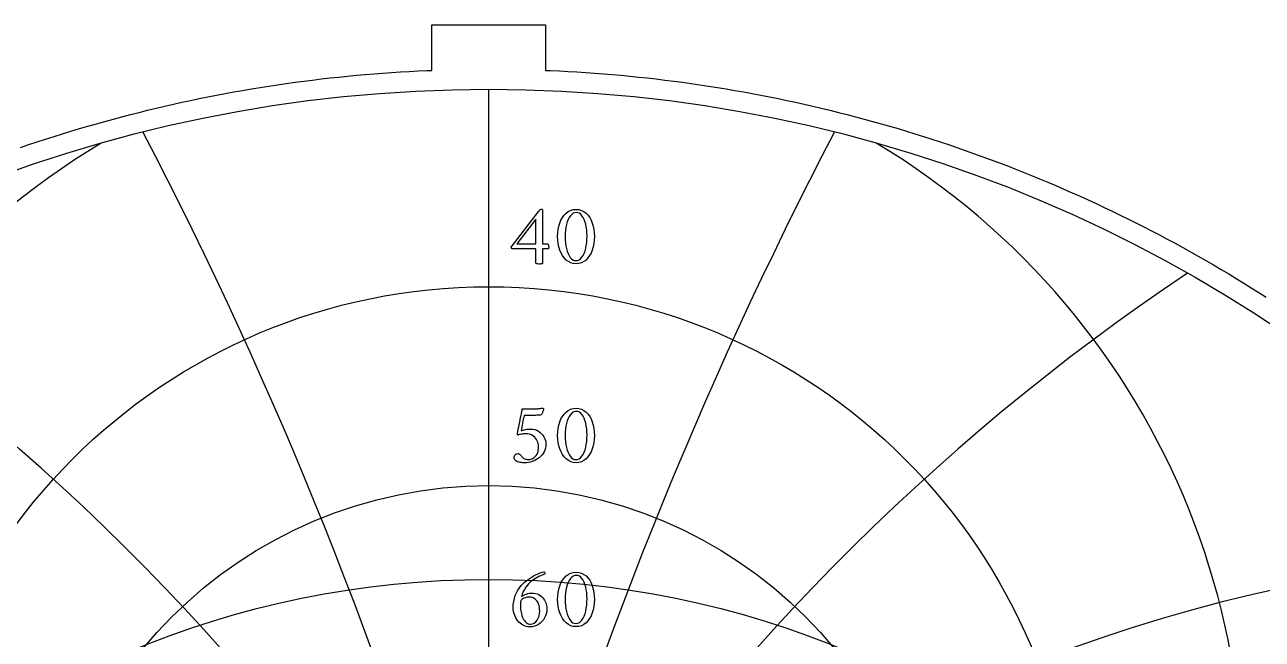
# Model space of a CAD drawing. Header units: millimetres. Extents: x -32.4 to 32.4, y -32.4 to 33.4.
# Drawn here: x -10.43 to 17.39, y 19.53 to 33.35 of the extents above; entities that cross this region are included whole.
import ezdxf

# ---------------------------------------------------------------- set-up
doc = ezdxf.new("R2010")
doc.units = ezdxf.units.MM
for name, color, linetype in [('CUT_OUTER', 1, 'Continuous'), ('ENGRAVE', 7, 'Continuous'), ('ENGRAVE_FINE', 8, 'Continuous'), ('TEXT', 5, 'Continuous')]:
    doc.layers.add(name, color=color, linetype=linetype)

msp = doc.modelspace()

# ---------------------------------------------------------------- linework, layer by layer
at = {"layer": 'CUT_OUTER'}
msp.add_lwpolyline([(-10.5238, 30.5904), (-10.3359, 30.6544), (-10.1476, 30.7172), (-9.9589, 30.7789), (-9.7699, 30.8395), (-9.5805, 30.8988), (-9.3907, 30.957), (-9.2006, 31.0141), (-9.0101, 31.0699), (-8.8193, 31.1246), (-8.6282, 31.1782), (-8.4367, 31.2305), (-8.2449, 31.2817), (-8.0528, 31.3317), (-7.8604, 31.3805), (-7.6677, 31.4282), (-7.4747, 31.4746), (-7.2815, 31.5199), (-7.0879, 31.564), (-6.8941, 31.6069), (-6.7001, 31.6486), (-6.5057, 31.6891), (-6.3112, 31.7284), (-6.1164, 31.7665), (-5.9213, 31.8035), (-5.7261, 31.8392), (-5.5306, 31.8737), (-5.3349, 31.9071), (-5.1391, 31.9392), (-4.943, 31.9701), (-4.7467, 31.9999), (-4.5503, 32.0284), (-4.3537, 32.0557), (-4.1569, 32.0818), (-3.96, 32.1067), (-3.7629, 32.1304), (-3.5657, 32.1529), (-3.3683, 32.1742), (-3.1709, 32.1942), (-2.9733, 32.2131), (-2.7755, 32.2307), (-2.5777, 32.2471), (-2.3798, 32.2623), (-2.1818, 32.2763), (-1.9837, 32.2891), (-1.7856, 32.3007), (-1.5873, 32.311), (-1.3891, 32.3202), (-1.2775, 32.3246), (-1.2775, 33.35), (1.2775, 33.35), (1.2775, 32.3246), (1.3891, 32.3202), (1.5873, 32.311), (1.7856, 32.3007), (1.9837, 32.2891), (2.1818, 32.2763), (2.3798, 32.2623), (2.5777, 32.2471), (2.7755, 32.2307), (2.9733, 32.2131), (3.1709, 32.1942), (3.3683, 32.1742), (3.5657, 32.1529), (3.7629, 32.1304), (3.96, 32.1067), (4.1569, 32.0818), (4.3537, 32.0557), (4.5503, 32.0284), (4.7467, 31.9999), (4.943, 31.9701), (5.1391, 31.9392), (5.3349, 31.9071), (5.5306, 31.8737), (5.7261, 31.8392), (5.9213, 31.8035), (6.1164, 31.7665), (6.3112, 31.7284), (6.5057, 31.6891), (6.7001, 31.6486), (6.8941, 31.6069), (7.0879, 31.564), (7.2815, 31.5199), (7.4747, 31.4746), (7.6677, 31.4282), (7.8604, 31.3805), (8.0528, 31.3317), (8.2449, 31.2817), (8.4367, 31.2305), (8.6282, 31.1782), (8.8193, 31.1246), (9.0101, 31.0699), (9.2006, 31.0141), (9.3907, 30.957), (9.5805, 30.8988), (9.7699, 30.8395), (9.9589, 30.7789), (10.1476, 30.7172), (10.3359, 30.6544), (10.5238, 30.5904), (10.7113, 30.5252), (10.8984, 30.459), (11.0851, 30.3915), (11.2713, 30.3229), (11.4572, 30.2532), (11.6426, 30.1823), (11.8276, 30.1103), (12.0121, 30.0372), (12.1962, 29.9629), (12.3798, 29.8875), (12.563, 29.811), (12.7456, 29.7333), (12.9278, 29.6546), (13.1096, 29.5747), (13.2908, 29.4937), (13.4715, 29.4116), (13.6517, 29.3284), (13.8314, 29.2441), (14.0106, 29.1586), (14.1892, 29.0721), (14.3674, 28.9845), (14.5449, 28.8958), (14.722, 28.806), (14.8984, 28.7151), (15.0743, 28.6232), (15.2497, 28.5302), (15.4245, 28.436), (15.5986, 28.3409), (15.7722, 28.2446), (15.9453, 28.1473), (16.1177, 28.0489), (16.2895, 27.9495), (16.4607, 27.849), (16.6312, 27.7475), (16.8012, 27.645), (16.9705, 27.5413), (17.1391, 27.4367), (17.3072, 27.331), (17.4745, 27.2243)], dxfattribs=at)
at = {"layer": 'ENGRAVE'}
msp.add_lwpolyline([(0, -31.9), (0, 31.9)], dxfattribs=at)
for centre, radius in [((0, 0), 31.9), ((0, 14.2317), 13.2287), ((0, 12.9152), 10.0734), ((0, 0), 20.8814)]:
    msp.add_circle(centre, radius, dxfattribs=at)
for centre, radius, start, end in [((0, 16.1373), 16.9577, 120.8977, 59.1023), ((0, 18.9436), 21.6001, 166.41795, 13.58205)]:
    msp.add_arc(centre, radius, start, end, dxfattribs=at)
at = {"layer": 'ENGRAVE_FINE'}
for centre, radius, start, end in [((-94.5613, -14.3514), 97.8971, 4.681803, 27.557172), ((-94.5613, -14.3514), 97.8971, 4.681803, 27.557172), ((94.5613, -14.3514), 97.8971, 152.442828, 175.318197), ((94.5613, -14.3514), 97.8971, 152.442828, 175.318197), ((-43.8861, -14.3514), 50.6753, 9.51216, 56.21383), ((-43.8861, -14.3514), 50.6753, 9.51216, 56.21383), ((43.8861, -14.3514), 50.6753, 123.78617, 170.48784), ((43.8861, -14.3514), 50.6753, 123.78617, 170.48784), ((-25.3376, -14.3514), 35.8328, 14.65792, 87.25322), ((-25.3376, -14.3514), 35.8328, 14.65792, 87.25322), ((25.3376, -14.3514), 35.8328, 92.74678, 165.34208), ((25.3376, -14.3514), 35.8328, 92.74678, 165.34208)]:
    msp.add_arc(centre, radius, start, end, dxfattribs=at)
at = {"layer": 'TEXT'}
for points in [[(1.1812, 29.2044), (1.1884, 29.2036), (1.1945, 29.2015), (1.1996, 29.1978), (1.2035, 29.1927), (1.2065, 29.1869), (1.2086, 29.1811), (1.2099, 29.1752), (1.2103, 29.1694), (1.2103, 28.4214), (1.323, 28.4214), (1.3277, 28.42), (1.3322, 28.4156), (1.3365, 28.4083), (1.3405, 28.3981), (1.3439, 28.386), (1.3463, 28.3729), (1.3478, 28.3588), (1.3483, 28.3437), (1.3479, 28.3338), (1.3468, 28.3253), (1.345, 28.3182), (1.3424, 28.3127), (1.2103, 28.3127), (1.2103, 27.9804), (1.2095, 27.9801), (1.2072, 27.9792), (1.2032, 27.9777), (1.1977, 27.9756), (1.1887, 27.9735), (1.1741, 27.9719), (1.1542, 27.971), (1.1287, 27.9707), (1.099, 27.9717), (1.0777, 27.9746), (1.065, 27.9795), (1.0607, 27.9863), (1.0607, 28.3127), (0.5265, 28.3127), (0.5219, 28.3159), (0.518, 28.3197), (0.5146, 28.3241), (0.5119, 28.3292), (0.5098, 28.3343), (0.5083, 28.3391), (0.5074, 28.3436), (0.5071, 28.3476), (1.1248, 29.1558), (1.1302, 29.1621), (1.1365, 29.1692), (1.1438, 29.1771), (1.152, 29.1859), (1.1604, 29.194), (1.1681, 29.1998), (1.175, 29.2032), (1.1812, 29.2044)], [(1.0607, 28.9771), (0.6353, 28.4214), (1.0607, 28.4214)], [(1.9622, 29.1985), (2.0266, 29.1933), (2.0858, 29.1777), (2.1397, 29.1516), (2.1885, 29.115), (2.2318, 29.0698), (2.2696, 29.0176), (2.3018, 28.9586), (2.3284, 28.8926), (2.3492, 28.8215), (2.3641, 28.7471), (2.373, 28.6695), (2.376, 28.5885), (2.3729, 28.5076), (2.3638, 28.4299), (2.3487, 28.3556), (2.3274, 28.2845), (2.3004, 28.2184), (2.2679, 28.1592), (2.23, 28.1067), (2.1866, 28.0611), (2.1379, 28.0241), (2.0843, 27.9977), (2.0257, 27.9818), (1.9622, 27.9766), (1.9002, 27.9818), (1.8427, 27.9977), (1.7895, 28.0241), (1.7407, 28.0611), (1.6968, 28.1067), (1.6584, 28.1592), (1.6254, 28.2184), (1.5979, 28.2845), (1.5762, 28.3556), (1.5608, 28.4299), (1.5515, 28.5076), (1.5484, 28.5885), (1.5514, 28.6695), (1.5605, 28.7471), (1.5757, 28.8215), (1.5969, 28.8926), (1.624, 28.9586), (1.6567, 29.0176), (1.6949, 29.0698), (1.7388, 29.115), (1.7877, 29.1516), (1.8412, 29.1777), (1.8994, 29.1933), (1.9622, 29.1985)], [(1.9719, 29.1286), (1.9335, 29.1241), (1.8978, 29.1104), (1.865, 29.0876), (1.8349, 29.0558), (1.8079, 29.0162), (1.7842, 28.9705), (1.7637, 28.9186), (1.7465, 28.8605), (1.7329, 28.7976), (1.7232, 28.7313), (1.7174, 28.6616), (1.7154, 28.5885), (1.7174, 28.5162), (1.7232, 28.4469), (1.7329, 28.3807), (1.7465, 28.3175), (1.7635, 28.2589), (1.7832, 28.2065), (1.8057, 28.1603), (1.831, 28.1203), (1.8588, 28.088), (1.8886, 28.065), (1.9205, 28.0511), (1.9544, 28.0465), (1.9953, 28.0512), (2.0326, 28.0654), (2.0662, 28.0891), (2.0962, 28.1223), (2.1226, 28.1633), (2.1455, 28.2107), (2.1649, 28.2643), (2.1807, 28.3243), (2.1931, 28.3888), (2.2019, 28.4559), (2.2071, 28.5257), (2.2089, 28.5982), (2.207, 28.6712), (2.2014, 28.7403), (2.192, 28.8057), (2.1788, 28.8673), (2.1623, 28.924), (2.1428, 28.9746), (2.1205, 29.0192), (2.0952, 29.0577), (2.0675, 29.0887), (2.0377, 29.1109), (2.0058, 29.1242), (1.9719, 29.1286)], [(0.9286, 24.2605), (0.9828, 24.2573), (1.0328, 24.2479), (1.0785, 24.2321), (1.12, 24.21), (1.1571, 24.1831), (1.1897, 24.1529), (1.2178, 24.1194), (1.2414, 24.0827), (1.2601, 24.044), (1.2735, 24.0048), (1.2815, 23.9649), (1.2842, 23.9244), (1.2815, 23.877), (1.2737, 23.8319), (1.2607, 23.7891), (1.2424, 23.7486), (1.2198, 23.7107), (1.1938, 23.6757), (1.1644, 23.6437), (1.1316, 23.6145), (1.0961, 23.5885), (1.0586, 23.5657), (1.0189, 23.5462), (0.9772, 23.53), (0.9342, 23.5173), (0.8907, 23.5082), (0.8468, 23.5027), (0.8024, 23.5009), (0.7827, 23.5015), (0.7608, 23.5035), (0.7366, 23.5069), (0.7101, 23.5116), (0.6831, 23.5177), (0.6574, 23.5254), (0.633, 23.5347), (0.61, 23.5456), (0.6056, 23.5494), (0.6003, 23.5553), (0.594, 23.563), (0.5867, 23.5727), (0.5799, 23.5836), (0.5751, 23.5946), (0.5721, 23.6059), (0.5712, 23.6174), (0.5727, 23.6369), (0.5772, 23.6543), (0.5848, 23.6699), (0.5955, 23.6835), (0.608, 23.6945), (0.6214, 23.7024), (0.6357, 23.7072), (0.6508, 23.7087), (0.6692, 23.7069), (0.6855, 23.7012), (0.6998, 23.6918), (0.712, 23.6786), (0.7232, 23.664), (0.7346, 23.6502), (0.7461, 23.6373), (0.7577, 23.6252), (0.7719, 23.6126), (0.7875, 23.6021), (0.8045, 23.5937), (0.8228, 23.5873), (0.8416, 23.5826), (0.8604, 23.5793), (0.879, 23.5773), (0.8975, 23.5766), (0.9229, 23.5784), (0.9483, 23.5837), (0.9739, 23.5925), (0.9995, 23.6048), (1.0242, 23.6212), (1.0469, 23.6422), (1.0675, 23.6678), (1.086, 23.6981), (1.1013, 23.7333), (1.1122, 23.7741), (1.1188, 23.8203), (1.121, 23.8719), (1.1191, 23.9023), (1.1134, 23.9334), (1.104, 23.965), (1.0908, 23.9972), (1.0735, 24.0286), (1.0518, 24.0575), (1.0255, 24.0839), (0.9947, 24.108), (0.9589, 24.1279), (0.9175, 24.1422), (0.8705, 24.1508), (0.8179, 24.1536), (0.801, 24.1531), (0.7815, 24.1514), (0.7592, 24.1487), (0.7344, 24.1449), (0.71, 24.1403), (0.6892, 24.1354), (0.6721, 24.1301), (0.6586, 24.1245), (0.6557, 24.125), (0.653, 24.1267), (0.6504, 24.1294), (0.6479, 24.1332), (0.6458, 24.1377), (0.6443, 24.1422), (0.6434, 24.1469), (0.643, 24.1517), (0.6537, 24.2051), (0.6644, 24.2585), (0.6751, 24.312), (0.6858, 24.3654), (0.6963, 24.4179), (0.7064, 24.4686), (0.7162, 24.5175), (0.7256, 24.5645), (0.7343, 24.6085), (0.7419, 24.6483), (0.7484, 24.6838), (0.7538, 24.7151), (1.0335, 24.7151), (1.0531, 24.7153), (1.0729, 24.7161), (1.0929, 24.7173), (1.1132, 24.719), (1.1327, 24.721), (1.1506, 24.7231), (1.1667, 24.7253), (1.1812, 24.7277), (1.1931, 24.7298), (1.2016, 24.7314), (1.2067, 24.7323), (1.2084, 24.7326), (1.2131, 24.7298), (1.2174, 24.7272), (1.2213, 24.7249), (1.2249, 24.7229), (1.2279, 24.7207), (1.23, 24.718), (1.2313, 24.7148), (1.2317, 24.7112), (1.2313, 24.7071), (1.23, 24.7008), (1.2279, 24.6921), (1.2249, 24.6811), (1.2211, 24.6686), (1.2166, 24.6556), (1.2114, 24.6419), (1.2055, 24.6277), (1.1989, 24.6136), (1.1916, 24.6005), (1.1838, 24.5883), (1.1754, 24.5771), (1.155, 24.5752), (1.1326, 24.5733), (1.1083, 24.5713), (1.0821, 24.5694), (1.0537, 24.5677), (1.0229, 24.5665), (0.9896, 24.5657), (0.9539, 24.5655), (0.7946, 24.5655), (0.7859, 24.5226), (0.7773, 24.4793), (0.7689, 24.4356), (0.7606, 24.3916), (0.7523, 24.348), (0.7438, 24.3054), (0.7353, 24.2639), (0.7266, 24.2236), (0.7475, 24.231), (0.7715, 24.2379), (0.7985, 24.2441), (0.8286, 24.2498), (0.8585, 24.2545), (0.8852, 24.2578), (0.9085, 24.2598), (0.9286, 24.2605)], [(1.9622, 24.7267), (2.0266, 24.7215), (2.0858, 24.7059), (2.1397, 24.6797), (2.1885, 24.6432), (2.2318, 24.598), (2.2696, 24.5458), (2.3018, 24.4867), (2.3284, 24.4208), (2.3492, 24.3497), (2.3641, 24.2753), (2.373, 24.1976), (2.376, 24.1167), (2.3729, 24.0358), (2.3638, 23.9581), (2.3487, 23.8838), (2.3274, 23.8127), (2.3004, 23.7466), (2.2679, 23.6874), (2.23, 23.6349), (2.1866, 23.5893), (2.1379, 23.5523), (2.0843, 23.5259), (2.0257, 23.51), (1.9622, 23.5048), (1.9002, 23.51), (1.8427, 23.5259), (1.7895, 23.5523), (1.7407, 23.5893), (1.6968, 23.6349), (1.6584, 23.6874), (1.6254, 23.7466), (1.5979, 23.8127), (1.5762, 23.8838), (1.5608, 23.9581), (1.5515, 24.0358), (1.5484, 24.1167), (1.5514, 24.1976), (1.5605, 24.2753), (1.5757, 24.3497), (1.5969, 24.4208), (1.624, 24.4867), (1.6567, 24.5458), (1.6949, 24.598), (1.7388, 24.6432), (1.7877, 24.6797), (1.8412, 24.7059), (1.8994, 24.7215), (1.9622, 24.7267)], [(1.9719, 24.6568), (1.9335, 24.6522), (1.8978, 24.6386), (1.865, 24.6158), (1.8349, 24.5839), (1.8079, 24.5444), (1.7842, 24.4987), (1.7637, 24.4468), (1.7465, 24.3887), (1.7329, 24.3258), (1.7232, 24.2595), (1.7174, 24.1898), (1.7154, 24.1167), (1.7174, 24.0444), (1.7232, 23.9751), (1.7329, 23.9089), (1.7465, 23.8457), (1.7635, 23.7871), (1.7832, 23.7347), (1.8057, 23.6885), (1.831, 23.6485), (1.8588, 23.6162), (1.8886, 23.5931), (1.9205, 23.5793), (1.9544, 23.5747), (1.9953, 23.5794), (2.0326, 23.5936), (2.0662, 23.6173), (2.0962, 23.6505), (2.1226, 23.6915), (2.1455, 23.7389), (2.1649, 23.7925), (2.1807, 23.8525), (2.1931, 23.917), (2.2019, 23.9841), (2.2071, 24.0539), (2.2089, 24.1264), (2.207, 24.1993), (2.2014, 24.2685), (2.192, 24.3339), (2.1788, 24.3955), (2.1623, 24.4522), (2.1428, 24.5028), (2.1205, 24.5474), (2.0952, 24.5859), (2.0675, 24.6169), (2.0377, 24.6391), (2.0058, 24.6524), (1.9719, 24.6568)], [(0.9597, 20.5744), (1.0073, 20.5721), (1.0508, 20.5652), (1.0903, 20.5537), (1.1258, 20.5375), (1.1576, 20.5178), (1.186, 20.4955), (1.2111, 20.4707), (1.2327, 20.4433), (1.2512, 20.4143), (1.2669, 20.3845), (1.2798, 20.354), (1.29, 20.3228), (1.2976, 20.2921), (1.3031, 20.2629), (1.3064, 20.2352), (1.3075, 20.2092), (1.3042, 20.1576), (1.2946, 20.1079), (1.2785, 20.06), (1.256, 20.0139), (1.2281, 19.971), (1.1958, 19.9323), (1.1591, 19.8981), (1.118, 19.8682), (1.0734, 19.844), (1.026, 19.8267), (0.9758, 19.8163), (0.9228, 19.8129), (0.8811, 19.8152), (0.8415, 19.8223), (0.8039, 19.8342), (0.7684, 19.8507), (0.7351, 19.8712), (0.7045, 19.8947), (0.6764, 19.9212), (0.6508, 19.9508), (0.6279, 19.9828), (0.6078, 20.0166), (0.5905, 20.0522), (0.576, 20.0897), (0.5645, 20.128), (0.5564, 20.1662), (0.5514, 20.2043), (0.5498, 20.2422), (0.5527, 20.3141), (0.5615, 20.384), (0.576, 20.452), (0.5964, 20.5181), (0.6224, 20.5811), (0.6537, 20.64), (0.6904, 20.6947), (0.7324, 20.7454), (0.7677, 20.7816), (0.8055, 20.8163), (0.8459, 20.8496), (0.8888, 20.8814), (0.9332, 20.9114), (0.9782, 20.9392), (1.0236, 20.9648), (1.0695, 20.9882), (1.1148, 21.009), (1.1586, 21.0266), (1.2008, 21.041), (1.2414, 21.0523), (1.2476, 21.0509), (1.2526, 21.0467), (1.2563, 21.0398), (1.2589, 21.03), (1.2606, 21.0196), (1.2618, 21.0108), (1.2625, 21.0036), (1.2628, 20.9979), (1.2316, 20.9873), (1.1984, 20.9746), (1.1632, 20.9601), (1.1258, 20.9435), (1.0874, 20.9246), (1.0488, 20.9027), (1.0102, 20.878), (0.9714, 20.8503), (0.9335, 20.8193), (0.8975, 20.7845), (0.8635, 20.7459), (0.8315, 20.7036), (0.8022, 20.657), (0.7766, 20.6057), (0.7546, 20.5497), (0.7363, 20.4889), (0.7623, 20.5082), (0.7897, 20.5251), (0.8186, 20.5398), (0.849, 20.5521), (0.8792, 20.5619), (0.9077, 20.5688), (0.9346, 20.573), (0.9597, 20.5744)], [(1.9622, 21.0407), (2.0266, 21.0355), (2.0858, 21.0198), (2.1397, 20.9937), (2.1885, 20.9571), (2.2318, 20.9119), (2.2696, 20.8598), (2.3018, 20.8007), (2.3284, 20.7347), (2.3492, 20.6636), (2.3641, 20.5892), (2.373, 20.5116), (2.376, 20.4307), (2.3729, 20.3497), (2.3638, 20.2721), (2.3487, 20.1977), (2.3274, 20.1266), (2.3004, 20.0606), (2.2679, 20.0013), (2.23, 19.9489), (2.1866, 19.9032), (2.1379, 19.8662), (2.0843, 19.8398), (2.0257, 19.824), (1.9622, 19.8187), (1.9002, 19.824), (1.8427, 19.8398), (1.7895, 19.8662), (1.7407, 19.9032), (1.6968, 19.9489), (1.6584, 20.0013), (1.6254, 20.0606), (1.5979, 20.1266), (1.5762, 20.1977), (1.5608, 20.2721), (1.5515, 20.3497), (1.5484, 20.4307), (1.5514, 20.5116), (1.5605, 20.5892), (1.5757, 20.6636), (1.5969, 20.7347), (1.624, 20.8007), (1.6567, 20.8598), (1.6949, 20.9119), (1.7388, 20.9571), (1.7877, 20.9937), (1.8412, 21.0198), (1.8994, 21.0355), (1.9622, 21.0407)], [(1.9719, 20.9707), (1.9335, 20.9662), (1.8978, 20.9525), (1.865, 20.9298), (1.8349, 20.8979), (1.8079, 20.8584), (1.7842, 20.8126), (1.7637, 20.7607), (1.7465, 20.7026), (1.7329, 20.6397), (1.7232, 20.5734), (1.7174, 20.5038), (1.7154, 20.4307), (1.7174, 20.3583), (1.7232, 20.2891), (1.7329, 20.2228), (1.7465, 20.1596), (1.7635, 20.1011), (1.7832, 20.0487), (1.8057, 20.0025), (1.831, 19.9625), (1.8588, 19.9302), (1.8886, 19.9071), (1.9205, 19.8932), (1.9544, 19.8886), (1.9953, 19.8934), (2.0326, 19.9076), (2.0662, 19.9312), (2.0962, 19.9644), (2.1226, 20.0054), (2.1455, 20.0528), (2.1649, 20.1065), (2.1807, 20.1664), (2.1931, 20.2309), (2.2019, 20.2981), (2.2071, 20.3679), (2.2089, 20.4404), (2.207, 20.5133), (2.2014, 20.5824), (2.192, 20.6478), (2.1788, 20.7094), (2.1623, 20.7661), (2.1428, 20.8168), (2.1205, 20.8613), (2.0952, 20.8998), (2.0675, 20.9309), (2.0377, 20.953), (2.0058, 20.9663), (1.9719, 20.9707)], [(0.7208, 20.4054), (0.7189, 20.3897), (0.7174, 20.3738), (0.716, 20.3577), (0.7149, 20.3413), (0.7141, 20.3248), (0.7135, 20.3083), (0.7131, 20.2917), (0.713, 20.2752), (0.7138, 20.2428), (0.7164, 20.2097), (0.7206, 20.1758), (0.7266, 20.1412), (0.7343, 20.1068), (0.7438, 20.0737), (0.7552, 20.0417), (0.7684, 20.011), (0.7833, 19.9823), (0.8002, 19.9564), (0.8188, 19.9333), (0.8393, 19.9129), (0.8615, 19.8963), (0.8854, 19.8845), (0.911, 19.8774), (0.9383, 19.875), (0.9819, 19.8804), (1.0214, 19.8964), (1.0567, 19.9231), (1.0879, 19.9605), (1.1134, 20.0059), (1.1316, 20.0567), (1.1426, 20.1128), (1.1462, 20.1742), (1.1447, 20.2143), (1.1401, 20.2529), (1.1326, 20.29), (1.1219, 20.3257), (1.108, 20.359), (1.0906, 20.3889), (1.0697, 20.4154), (1.0452, 20.4384), (1.0169, 20.4571), (0.9845, 20.4705), (0.9479, 20.4785), (0.9073, 20.4812), (0.8863, 20.4804), (0.8643, 20.478), (0.8411, 20.4741), (0.8169, 20.4685), (0.7923, 20.4599), (0.7681, 20.4464), (0.7443, 20.4283), (0.7208, 20.4054)]]:
    msp.add_lwpolyline(points, close=True, dxfattribs=at)

doc.saveas('drawing.dxf')
